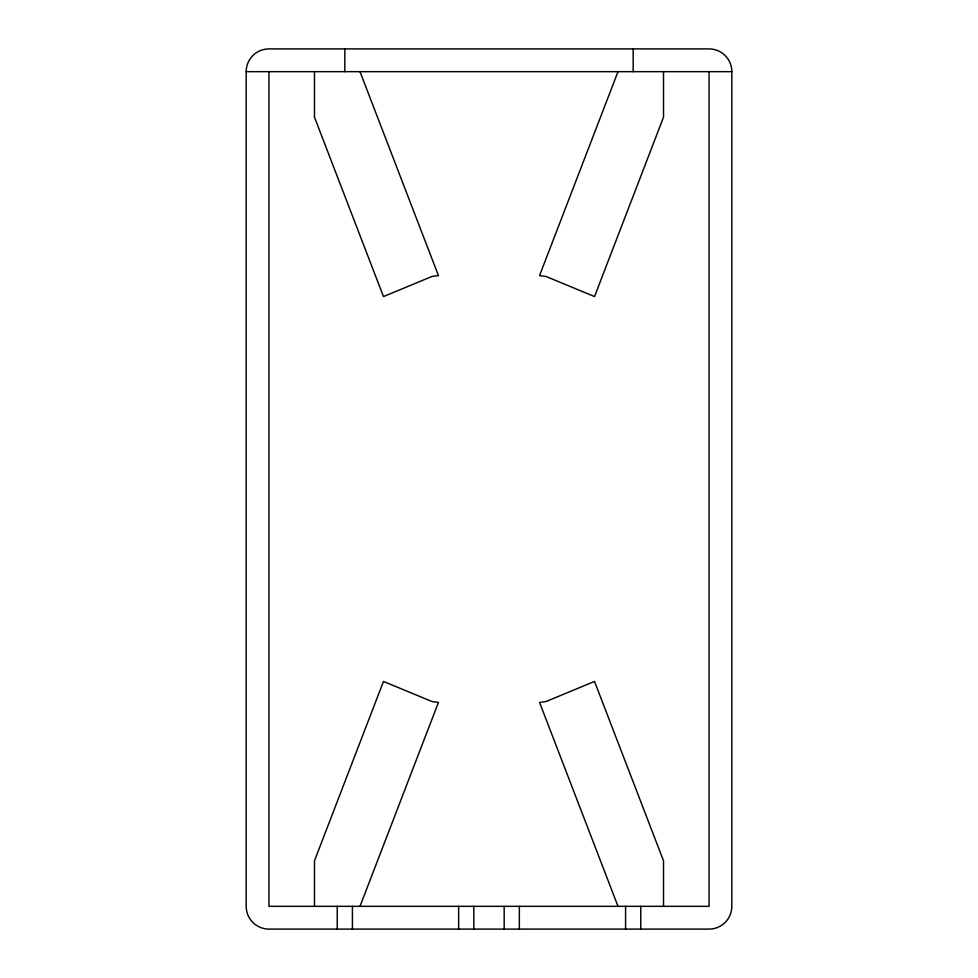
<?xml version="1.0" encoding="UTF-8"?>
<svg xmlns="http://www.w3.org/2000/svg" width="978" height="978" viewBox="0 0 978 978"><rect width="100%" height="100%" fill="white"/><g stroke="black" fill="none" stroke-linecap="round" stroke-linejoin="round"><path stroke-width="1.47" d="M617.998 71.663L539.55 275.6L545.956 276.444L594.526 296.566L663.524 117.189L663.524 71.663M360.002 906.337L438.45 702.4L432.044 701.556L383.474 681.434L314.476 860.811L314.476 906.337M246.187 71.663L731.813 71.663L731.813 906.337A22.763 22.763 0 0 1 709.05 929.1L268.95 929.1A22.763 22.763 0 0 1 246.187 906.337L246.187 71.663A22.763 22.763 0 0 1 268.95 48.9L709.05 48.9A22.763 22.763 0 0 1 731.813 71.663M360.002 71.663L438.45 275.6L432.044 276.444L383.474 296.566L314.476 117.189L314.476 71.663M617.998 906.337L539.55 702.4L545.956 701.556L594.526 681.434L663.524 860.811L663.524 906.337M709.05 71.663L709.05 906.337L268.95 906.337L268.95 71.663M640.761 906.337L640.761 929.1M633.169 48.9L633.169 71.663M625.578 906.337L625.578 929.1M519.355 906.337L519.355 929.1M504.171 906.337L504.171 929.1M473.829 906.337L473.829 929.1M458.645 906.337L458.645 929.1M352.422 906.337L352.422 929.1M344.831 48.9L344.831 71.663M337.239 906.337L337.239 929.1"/></g></svg>
